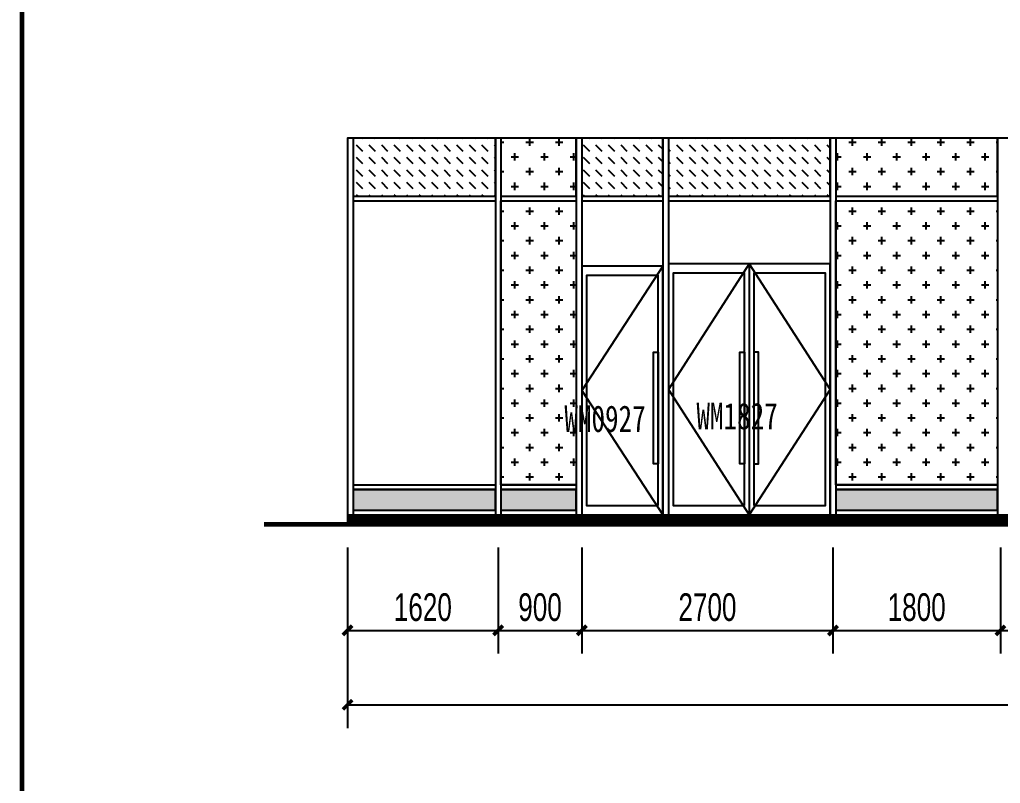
# Model space of a CAD drawing. Extents: x -483182 to 812890, y -390528 to -214858.
# Drawn here: x -207405 to -196859, y -328385 to -320174 of the extents above; entities that cross this region are included whole.
import ezdxf

# ---------------------------------------------------------------- set-up
doc = ezdxf.new("R2010")
doc.units = 0
doc.header["$LTSCALE"] = 1000
doc.header["$MEASUREMENT"] = 0
for name, color, linetype in [('01-标注_尺寸', 124, 'Continuous'), ('05-填充_156', 156, 'Continuous'), ('05-填充_168', 168, 'Continuous'), ('05-填充_18', 18, 'Continuous'), ('A-C_窗', 140, 'Continuous'), ('A-C_门', 150, 'Continuous'), ('E-立面轮廓', 241, 'Continuous')]:
    doc.layers.add(name, color=color, linetype=linetype)
doc.layers.add('04-不打印_辅助线', color=165, linetype='Continuous', plot=False)
doc.styles.add('_TCH_AXIS', font='STXIHEI_0.TTF', dxfattribs={"width": 0.75})
doc.styles.add('_TCH_DIM_T3', font='ros.shx', dxfattribs={"width": 0.705882, "bigfont": 'jd.shx'})
doc.dimstyles.new('_TCH_ARCH&&100', dxfattribs={"dimtxt": 297.5, "dimasz": 100, "dimexe": 250, "dimexo": 300, "dimgap": 100, "dimtad": 1, "dimdec": 0, "dimzin": 0, "dimdsep": 46, "dimtxsty": '_TCH_DIM_T3', "dimblk": 'ARCHTICK', "dimcen": 0.09, "dimclrt": 7, "dimazin": 2, "dimtfac": 1, "dimtdec": 0, "dimtix": 1, "dimtmove": 2, "dimatfit": 3, "dimfxl": 0, "dimtolj": 1, "dimtzin": 0, "dimarcsym": 0})

# ---------------------------------------------------------------- blocks, each defined once
blk = doc.blocks.new('wm1827')
for points in [[(-1735, 0), (5, 0), (5, 2700), (-1735, 2700)], [(-915, 100), (-915, 2600), (-1685, 2600), (-1685, 100)], [(-815, 100), (-45, 100), (-45, 2600), (-815, 2600)], [(-915, 550), (-965, 550), (-965, 1750), (-915, 1750)], [(-815, 550), (-765, 550), (-765, 1750), (-815, 1750)]]:
    blk.add_lwpolyline(points, close=True)
for points in [[(-865, 2700), (-1735, 1350), (-865, 0)], [(-865, 2700), (-865, 0)], [(-865, 2700), (5, 1350), (-865, 0)]]:
    blk.add_lwpolyline(points)
at = {"layer": '04-不打印_辅助线', "style": '_TCH_AXIS', "width": 0.75}
blk.add_text('WM1827', height=285.4, dxfattribs=at).set_placement((-1433, 920))
blk = doc.blocks.new('*U458')
at = {"layer": '05-填充_156'}
h = blk.add_hatch(dxfattribs=at)
h.set_pattern_fill('DASH', color=256, scale=100, angle=315)
h.set_pattern_definition([(315, (17264.55, 318054.43), (134.703842, -3e-14), [95.25, -95.25])])
h.paths.add_polyline_path([(0, 50), (1530, 50), (1530, 675), (0, 675)])
blk.add_lwpolyline([(0, 50), (1530, 50), (1530, 675), (0, 675)], close=True)
for points in [[(0, 50), (1530, 50)], [(0, 0), (1530, 0)]]:
    blk.add_lwpolyline(points)
blk = doc.blocks.new('*U460')
at = {"layer": '05-填充_156'}
h = blk.add_hatch(dxfattribs=at)
h.set_pattern_fill('DASH', color=256, scale=100, angle=315)
h.set_pattern_definition([(315, (16605, 318054.43), (134.703842, -3e-14), [95.25, -95.25])])
h.paths.add_polyline_path([(0, 50), (870, 50), (870, 675), (0, 675)])
blk.add_lwpolyline([(0, 50), (870, 50), (870, 675), (0, 675)], close=True)
for points in [[(0, 50), (870, 50)], [(0, 0), (870, 0)]]:
    blk.add_lwpolyline(points)
blk = doc.blocks.new('*U90')
at = {"layer": '05-填充_168'}
h = blk.add_hatch(color=256, dxfattribs=at)
h.dxf.hatch_style = 1
h.paths.add_polyline_path([(0, 50), (1530, 50), (1530, 275), (0, 275)])
for points in [[(0, 325), (1530, 325)], [(0, 275), (1530, 275)], [(0, 50), (1530, 50)], [(0, 0), (1530, 0)]]:
    blk.add_lwpolyline(points)
blk.add_lwpolyline([(0, 50), (1530, 50), (1530, 275), (0, 275)], close=True)
blk = doc.blocks.new('wm0927')
for points in [[(0, 2675), (-870, 1337), (0, 0)], [(0, 2675), (0, 0)]]:
    blk.add_lwpolyline(points)
for points in [[(-870, 0), (0, 0), (0, 2675), (-870, 2675)], [(-50, 100), (-50, 2575), (-820, 2575), (-820, 100)], [(-50, 550), (-100, 550), (-100, 1750), (-50, 1750)]]:
    blk.add_lwpolyline(points, close=True)
at = {"layer": '04-不打印_辅助线', "style": '_TCH_AXIS', "width": 0.75}
blk.add_text('WM0927', height=285.4, dxfattribs=at).set_placement((-1058, 892))
blk = doc.blocks.new('*U91')
at = {"layer": '05-填充_168'}
h = blk.add_hatch(color=256, dxfattribs=at)
h.dxf.hatch_style = 1
h.paths.add_polyline_path([(0, 50), (810, 50), (810, 275), (0, 275)])
for points in [[(0, 325), (810, 325)], [(0, 275), (810, 275)], [(0, 50), (810, 50)], [(0, 0), (810, 0)]]:
    blk.add_lwpolyline(points)
blk.add_lwpolyline([(0, 50), (810, 50), (810, 275), (0, 275)], close=True)
blk = doc.blocks.new('*U92')
at = {"layer": '05-填充_168'}
h = blk.add_hatch(color=256, dxfattribs=at)
h.dxf.hatch_style = 1
h.paths.add_polyline_path([(0, 50), (1740, 50), (1740, 275), (0, 275)])
for points in [[(0, 325), (1740, 325)], [(0, 275), (1740, 275)], [(0, 50), (1740, 50)], [(0, 0), (1740, 0)]]:
    blk.add_lwpolyline(points)
blk.add_lwpolyline([(0, 50), (1740, 50), (1740, 275), (0, 275)], close=True)
blk = doc.blocks.new('kjhmgh2')
at = {"layer": '05-填充_156'}
h = blk.add_hatch(dxfattribs=at)
h.set_pattern_fill('CROSS', color=136, scale=100)
h.set_pattern_definition([(0, (-173090.23, 321129.43), (158.75, 158.75), [79.375, -238.125]), (90, (-173050.54, 321089.74), (-158.75, 158.75), [79.375, -238.125])])
h.paths.add_polyline_path([(0, 3100), (1740, 3100), (1740, 3725), (0, 3725)])
h = blk.add_hatch(dxfattribs=at)
h.set_pattern_fill('CROSS', color=136, scale=100)
h.set_pattern_definition([(0, (-173090.23, 320704.43), (158.75, 158.75), [79.375, -238.125]), (90, (-173050.54, 320664.74), (-158.75, 158.75), [79.375, -238.125])])
h.paths.add_polyline_path([(0, 3050), (1740, 3050), (1740, 0), (0, 0)])
for points in [[(0, 3100), (1740, 3100), (1740, 3725), (0, 3725)], [(0, 3050), (1740, 3050), (1740, 0), (0, 0)]]:
    blk.add_lwpolyline(points, close=True)
for points in [[(0, 3100), (1740, 3100)], [(0, 3050), (1740, 3050)]]:
    blk.add_lwpolyline(points)
blk = doc.blocks.new('*U464')
at = {"layer": '05-填充_156'}
h = blk.add_hatch(dxfattribs=at)
h.set_pattern_fill('DASH', color=256, scale=100, angle=315)
h.set_pattern_definition([(315, (17475, 318054.43), (134.703842, -3e-14), [95.25, -95.25])])
h.paths.add_polyline_path([(0, 50), (1740, 50), (1740, 675), (0, 675)])
blk.add_lwpolyline([(0, 50), (1740, 50), (1740, 675), (0, 675)], close=True)
for points in [[(0, 50), (1740, 50)], [(0, 0), (1740, 0)]]:
    blk.add_lwpolyline(points)
blk = doc.blocks.new('kjhmgh1')
at = {"layer": '05-填充_156'}
h = blk.add_hatch(dxfattribs=at)
h.set_pattern_fill('CROSS', color=136, scale=100)
h.set_pattern_definition([(0, (-174020.23, 321129.43), (158.75, 158.75), [79.375, -238.125]), (90, (-173980.54, 321089.74), (-158.75, 158.75), [79.375, -238.125])])
h.paths.add_polyline_path([(0, 3100), (810, 3100), (810, 3725), (0, 3725)])
h = blk.add_hatch(dxfattribs=at)
h.set_pattern_fill('CROSS', color=136, scale=100)
h.set_pattern_definition([(0, (-174020.23, 320704.43), (158.75, 158.75), [79.375, -238.125]), (90, (-173980.54, 320664.74), (-158.75, 158.75), [79.375, -238.125])])
h.paths.add_polyline_path([(0, 3050), (810, 3050), (810, 0), (0, 0)])
for points in [[(0, 3100), (810, 3100), (810, 3725), (0, 3725)], [(0, 3050), (810, 3050), (810, 0), (0, 0)]]:
    blk.add_lwpolyline(points, close=True)
for points in [[(0, 3100), (810, 3100)], [(0, 3050), (810, 3050)]]:
    blk.add_lwpolyline(points)
blk = doc.blocks.new('图框-A1')
at = {"const_width": 0.5}
blk.add_lwpolyline([(766, 584), (25, 584), (25, 10), (766, 10)], close=True, dxfattribs=at)
blk = doc.blocks.new('_ArchTick')
at = {"color": 0, "linetype": 'ByBlock', "const_width": 0.4}
blk.add_lwpolyline([(-0.5, -0.5), (0.5, 0.5)], dxfattribs=at)
blk = doc.blocks.new('*D1233')
at = {"layer": '01-标注_尺寸', "color": 0, "lineweight": -2, "transparency": 16777216}
for p, q in [((-196859, -325850), (-196859, -326990)), ((-195059, -325850), (-195059, -326990)), ((-196859, -326740), (-195059, -326740))]:
    blk.add_line(p, q, dxfattribs=at)
at = {"layer": 'Defpoints', "color": 0, "transparency": 16777216}
for p in [(-196859, -325550), (-195059, -325550), (-195059, -326740)]:
    blk.add_point(p, dxfattribs=at)
at = {"layer": '01-标注_尺寸', "color": 0, "lineweight": -2, "transparency": 16777216, "xscale": 100, "yscale": 100, "zscale": 100, "rotation": 180}
blk.add_blockref('_ArchTick', (-196859, -326740), dxfattribs=at)
at = {"layer": '01-标注_尺寸', "color": 0, "lineweight": -2, "transparency": 16777216, "xscale": 100, "yscale": 100, "zscale": 100}
blk.add_blockref('_ArchTick', (-195059, -326740), dxfattribs=at)
at = {"layer": '01-标注_尺寸', "color": 7, "transparency": 16777216, "insert": (-195959, -326492), "char_height": 297.5, "attachment_point": 5, "style": '_TCH_DIM_T3'}
blk.add_mtext('\\A1;1800', dxfattribs=at)
blk = doc.blocks.new('*D1234')
at = {"layer": '01-标注_尺寸', "color": 0, "lineweight": -2, "transparency": 16777216}
for p, q in [((-198659, -325850), (-198659, -326990)), ((-196859, -325850), (-196859, -326990)), ((-198659, -326740), (-196859, -326740))]:
    blk.add_line(p, q, dxfattribs=at)
at = {"layer": 'Defpoints', "color": 0, "transparency": 16777216}
for p in [(-198659, -325550), (-196859, -325550), (-196859, -326740)]:
    blk.add_point(p, dxfattribs=at)
at = {"layer": '01-标注_尺寸', "color": 0, "lineweight": -2, "transparency": 16777216, "xscale": 100, "yscale": 100, "zscale": 100, "rotation": 180}
blk.add_blockref('_ArchTick', (-198659, -326740), dxfattribs=at)
at = {"layer": '01-标注_尺寸', "color": 0, "lineweight": -2, "transparency": 16777216, "xscale": 100, "yscale": 100, "zscale": 100}
blk.add_blockref('_ArchTick', (-196859, -326740), dxfattribs=at)
at = {"layer": '01-标注_尺寸', "color": 7, "transparency": 16777216, "insert": (-197759, -326492), "char_height": 297.5, "attachment_point": 5, "style": '_TCH_DIM_T3'}
blk.add_mtext('\\A1;1800', dxfattribs=at)
blk = doc.blocks.new('*D1235')
at = {"layer": '01-标注_尺寸', "color": 0, "lineweight": -2, "transparency": 16777216}
for p, q in [((-201359, -325850), (-201359, -326990)), ((-198659, -325850), (-198659, -326990)), ((-201359, -326740), (-198659, -326740))]:
    blk.add_line(p, q, dxfattribs=at)
at = {"layer": 'Defpoints', "color": 0, "transparency": 16777216}
for p in [(-201359, -325550), (-198659, -325550), (-198659, -326740)]:
    blk.add_point(p, dxfattribs=at)
at = {"layer": '01-标注_尺寸', "color": 0, "lineweight": -2, "transparency": 16777216, "xscale": 100, "yscale": 100, "zscale": 100, "rotation": 180}
blk.add_blockref('_ArchTick', (-201359, -326740), dxfattribs=at)
at = {"layer": '01-标注_尺寸', "color": 0, "lineweight": -2, "transparency": 16777216, "xscale": 100, "yscale": 100, "zscale": 100}
blk.add_blockref('_ArchTick', (-198659, -326740), dxfattribs=at)
at = {"layer": '01-标注_尺寸', "color": 7, "transparency": 16777216, "insert": (-200009, -326492), "char_height": 297.5, "attachment_point": 5, "style": '_TCH_DIM_T3'}
blk.add_mtext('\\A1;2700', dxfattribs=at)
blk = doc.blocks.new('*D1236')
at = {"layer": '01-标注_尺寸', "color": 0, "lineweight": -2, "transparency": 16777216}
for p, q in [((-202259, -325850), (-202259, -326990)), ((-201359, -325850), (-201359, -326990)), ((-202259, -326740), (-201359, -326740))]:
    blk.add_line(p, q, dxfattribs=at)
at = {"layer": 'Defpoints', "color": 0, "transparency": 16777216}
for p in [(-202259, -325550), (-201359, -325550), (-201359, -326740)]:
    blk.add_point(p, dxfattribs=at)
at = {"layer": '01-标注_尺寸', "color": 0, "lineweight": -2, "transparency": 16777216, "xscale": 100, "yscale": 100, "zscale": 100, "rotation": 180}
blk.add_blockref('_ArchTick', (-202259, -326740), dxfattribs=at)
at = {"layer": '01-标注_尺寸', "color": 0, "lineweight": -2, "transparency": 16777216, "xscale": 100, "yscale": 100, "zscale": 100}
blk.add_blockref('_ArchTick', (-201359, -326740), dxfattribs=at)
at = {"layer": '01-标注_尺寸', "color": 7, "transparency": 16777216, "insert": (-201809, -326492), "char_height": 297.5, "attachment_point": 5, "style": '_TCH_DIM_T3'}
blk.add_mtext('\\A1;900', dxfattribs=at)
blk = doc.blocks.new('*D1237')
at = {"layer": '01-标注_尺寸', "color": 0, "lineweight": -2, "transparency": 16777216}
for p, q in [((-203879, -325850), (-203879, -326990)), ((-202259, -325850), (-202259, -326990)), ((-203879, -326740), (-202259, -326740))]:
    blk.add_line(p, q, dxfattribs=at)
at = {"layer": 'Defpoints', "color": 0, "transparency": 16777216}
for p in [(-203879, -325550), (-202259, -325550), (-202259, -326740)]:
    blk.add_point(p, dxfattribs=at)
at = {"layer": '01-标注_尺寸', "color": 0, "lineweight": -2, "transparency": 16777216, "xscale": 100, "yscale": 100, "zscale": 100, "rotation": 180}
blk.add_blockref('_ArchTick', (-203879, -326740), dxfattribs=at)
at = {"layer": '01-标注_尺寸', "color": 0, "lineweight": -2, "transparency": 16777216, "xscale": 100, "yscale": 100, "zscale": 100}
blk.add_blockref('_ArchTick', (-202259, -326740), dxfattribs=at)
at = {"layer": '01-标注_尺寸', "color": 7, "transparency": 16777216, "insert": (-203069, -326492), "char_height": 297.5, "attachment_point": 5, "style": '_TCH_DIM_T3'}
blk.add_mtext('\\A1;1620', dxfattribs=at)
blk = doc.blocks.new('*D1238')
at = {"layer": '01-标注_尺寸', "color": 0, "lineweight": -2, "transparency": 16777216}
for p, q in [((-203879, -326650), (-203879, -327790)), ((-175797, -326650), (-175797, -327790)), ((-203879, -327540), (-175797, -327540))]:
    blk.add_line(p, q, dxfattribs=at)
at = {"layer": 'Defpoints', "color": 0, "transparency": 16777216}
for p in [(-203879, -326350), (-175797, -326350), (-175797, -327540)]:
    blk.add_point(p, dxfattribs=at)
at = {"layer": '01-标注_尺寸', "color": 0, "lineweight": -2, "transparency": 16777216, "xscale": 100, "yscale": 100, "zscale": 100, "rotation": 180}
blk.add_blockref('_ArchTick', (-203879, -327540), dxfattribs=at)
at = {"layer": '01-标注_尺寸', "color": 0, "lineweight": -2, "transparency": 16777216, "xscale": 100, "yscale": 100, "zscale": 100}
blk.add_blockref('_ArchTick', (-175797, -327540), dxfattribs=at)
at = {"layer": '01-标注_尺寸', "color": 7, "transparency": 16777216, "insert": (-189838, -327292), "char_height": 297.5, "attachment_point": 5, "style": '_TCH_DIM_T3'}
blk.add_mtext('\\A1;28082', dxfattribs=at)

msp = doc.modelspace()

# ---------------------------------------------------------------- linework, layer by layer
at = {"layer": '05-填充_18', "const_width": 100}
msp.add_lwpolyline([(-203878.3, -325548.9), (-175796.8, -325548.9)], dxfattribs=at)
at = {"layer": 'A-C_窗'}
for p, q in [((-203878.5, -321448.9), (-203878.5, -325498.9)), ((-203818.5, -321448.9), (-203818.5, -325498.9)), ((-202289, -321449.3), (-202289, -325498.9)), ((-202229, -321448.9), (-202229, -325498.9)), ((-201419, -321449.3), (-201419, -325498.9)), ((-201359, -321449.3), (-201359, -325498.9)), ((-200489, -321449.3), (-200489, -325498.9)), ((-200429, -321448.9), (-200429, -325498.9)), ((-198689, -321449.3), (-198689, -325498.9)), ((-198629, -321448.9), (-198629, -325498.9)), ((-196889, -321449.3), (-196889, -325498.9)), ((-203878.3, -325498.9), (-175796.8, -325498.9))]:
    msp.add_line(p, q, dxfattribs=at)
msp.add_lwpolyline([(-203878.5, -325598.9), (-175796.8, -325598.9), (-175796.8, -321448.9), (-203878.5, -321448.9)], close=True, dxfattribs=at)
at = {"layer": 'E-立面轮廓', "const_width": 50}
msp.add_lwpolyline([(-204778.3, -325598.9), (-174896.6, -325598.9)], dxfattribs=at)

# ---------------------------------------------------------------- block references
at = {"xscale": 100, "yscale": 100, "zscale": 100}
msp.add_blockref('图框-A1', (-209880, -353791.9), dxfattribs=at)
at = {"layer": 'A-C_窗'}
for name, p in [('*U458', (-203818.5, -322123.9)), ('kjhmgh1', (-202229, -325173.9)), ('*U460', (-201359, -322123.9)), ('*U464', (-200429, -322123.9)), ('kjhmgh2', (-198629, -325173.9)), ('*U90', (-203818.5, -325498.9)), ('*U91', (-202229, -325498.9)), ('*U92', (-198629, -325498.9))]:
    msp.add_blockref(name, p, dxfattribs=at)
at = {"layer": 'A-C_门'}
for name, p in [('wm1827', (-198694, -325498.9)), ('wm0927', (-200489, -325498.9))]:
    msp.add_blockref(name, p, dxfattribs=at)

# ---------------------------------------------------------------- dimensions: what is measured, and where the dimension line sits
at = {"layer": '01-标注_尺寸'}
for p1, p2, distance, picture, middle in [((-203878.5488, -325549.9292), (-202259, -325549.9292), -1190.5355, '*D1237', (-203068.7744, -326491.7147)), ((-202259, -325549.9), (-201359, -325549.9), -1190.5, '*D1236', (-201809, -326491.7)), ((-201359, -325549.9), (-198659, -325549.9), -1190.5, '*D1235', (-200009, -326491.7)), ((-198659, -325549.9), (-196859, -325549.9), -1190.5, '*D1234', (-197759, -326491.7)), ((-196859, -325549.9), (-195059, -325549.9), -1190.5, '*D1233', (-195959, -326491.7)), ((-203878.5, -326349.9), (-175796.8, -326349.9), -1190.5, '*D1238', (-189837.7, -327291.7))]:
    dim = msp.add_aligned_dim(p1=p1, p2=p2, distance=distance, dimstyle='_TCH_ARCH&&100', dxfattribs=at)
    dim.commit()
    dim.dimension.update_dxf_attribs({"geometry": picture, "text_midpoint": middle})

doc.saveas('drawing.dxf')
